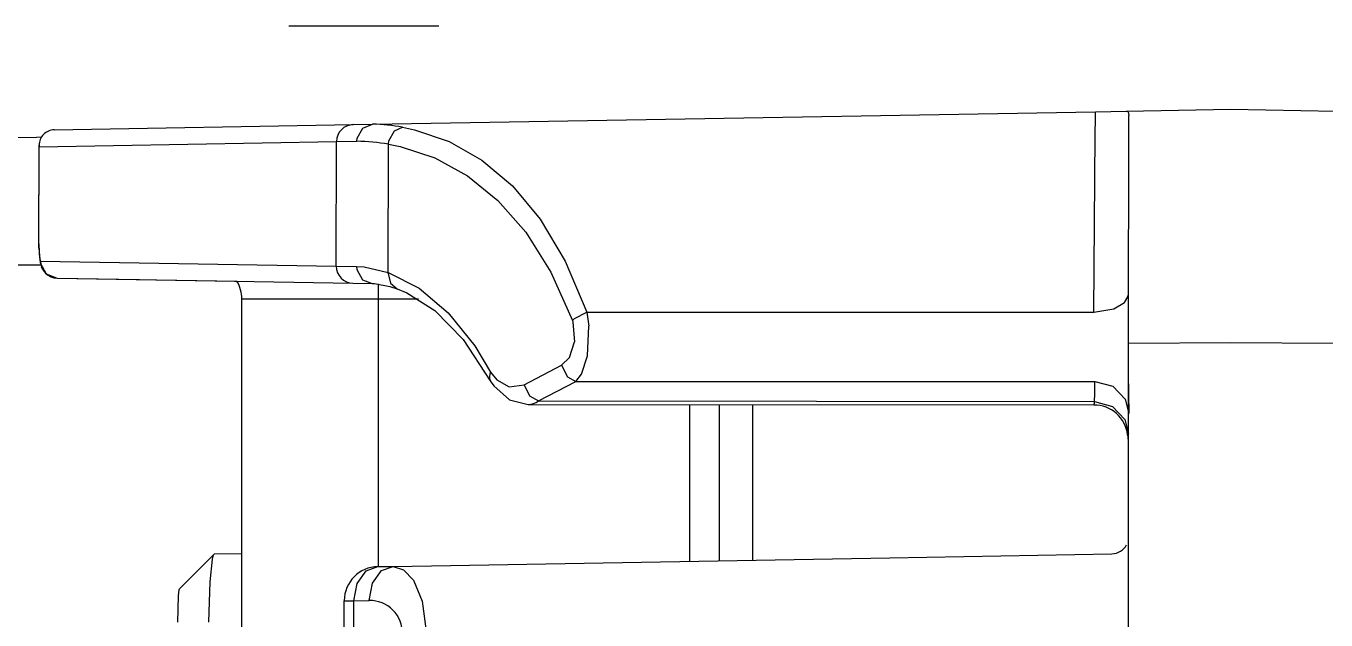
# Model space of a CAD drawing. Header units: centimetres. Extents: x 470464 to 524273, y 49611 to 59074.
# Drawn here: x 504123.639 to 504125.545, y 50531.899 to 50532.77 of the extents above; entities that cross this region are included whole.
import ezdxf

# ---------------------------------------------------------------- set-up
doc = ezdxf.new("R2010")
doc.units = ezdxf.units.CM
doc.header["$MEASUREMENT"] = 0
doc.linetypes.add('SOLID', pattern=[0])
doc.layers.add('vinç', color=7, linetype='Continuous')

# ---------------------------------------------------------------- blocks, each defined once
blk = doc.blocks.new('yguygyukfyukgjkhkjh')
at = {"color": 2, "linetype": 'SOLID'}
for p, q in [((416699.5988, 68822.8235), (416699.8188, 68822.8235)), ((416699.8088, 68822.8235), (416699.8188, 68822.8235)), ((416699.7216, 68822.6794), (416700.7812, 68822.6979)), ((416700.7812, 68822.6979), (416700.8265, 68822.6987)), ((416700.7812, 68822.6969), (416700.7813, 68822.6975)), ((416700.7812, 68822.694), (416700.7812, 68822.6969)), ((416700.7813, 68822.6975), (416700.7813, 68822.6978)), ((416700.8265, 68822.6987), (416700.98, 68822.7014)), ((416700.8265, 68822.6988), (416700.8278, 68822.6986)), ((416700.8278, 68822.6986), (416700.8287, 68822.6981)), ((416700.8287, 68822.6981), (416700.8294, 68822.6972)), ((416700.8294, 68822.6972), (416700.8298, 68822.6959)), ((416700.8298, 68822.6959), (416700.8301, 68822.6923)), ((416700.98, 68822.7014), (416701.1339, 68822.6987)), ((416699.2547, 68822.6713), (416699.693, 68822.6789)), ((416699.693, 68822.6789), (416699.7216, 68822.6794)), ((416699.7072, 68822.6738), (416699.7216, 68822.6794)), ((416700.7807, 68822.6641), (416700.7812, 68822.6891)), ((416700.7812, 68822.6891), (416700.7812, 68822.694)), ((416700.83, 68822.3588), (416700.8301, 68822.6923)), ((416699.0806, 68822.6582), (416699.2286, 68822.6608)), ((416699.2286, 68822.6608), (416699.236, 68822.661)), ((416699.6986, 68822.6545), (416699.699, 68822.6589)), ((416699.699, 68822.6589), (416699.7072, 68822.6738)), ((416699.7455, 68822.6552), (416699.7537, 68822.6697)), ((416699.7537, 68822.6697), (416699.7655, 68822.675)), ((416699.7655, 68822.675), (416699.7828, 68822.6715)), ((416699.7828, 68822.6715), (416699.8337, 68822.6541)), ((416700.7791, 68822.4042), (416700.7807, 68822.6641)), ((416699.2323, 68822.5042), (416699.2326, 68822.6488)), ((416699.2324, 68822.5042), (416699.2327, 68822.6464)), ((416699.2324, 68822.5042), (416699.2327, 68822.6464)), ((416699.2326, 68822.6488), (416699.2327, 68822.6464)), ((416699.2327, 68822.6464), (416699.6686, 68822.654)), ((416699.6683, 68822.4716), (416699.6686, 68822.654)), ((416699.6686, 68822.654), (416699.6986, 68822.6545)), ((416699.7445, 68822.4622), (416699.7448, 68822.6502)), ((416699.7448, 68822.6502), (416699.7455, 68822.6552)), ((416699.7448, 68822.6502), (416699.7621, 68822.6468)), ((416699.7621, 68822.6468), (416699.8129, 68822.6301)), ((416699.8337, 68822.6541), (416699.8818, 68822.6267)), ((416699.8129, 68822.6301), (416699.8609, 68822.6038)), ((416699.8818, 68822.6267), (416699.9265, 68822.5891)), ((416699.8609, 68822.6038), (416699.9054, 68822.5678)), ((416699.9265, 68822.5891), (416699.9674, 68822.5404)), ((416699.9054, 68822.5678), (416699.9462, 68822.5214)), ((416699.9674, 68822.5404), (416700.004, 68822.4789)), ((416699.2323, 68822.5042), (416699.2323, 68822.498)), ((416699.2323, 68822.5042), (416699.2324, 68822.5042)), ((416699.2324, 68822.5042), (416699.2324, 68822.5045)), ((416699.2324, 68822.5042), (416699.2324, 68822.5045)), ((416699.2324, 68822.5039), (416699.2324, 68822.5042)), ((416699.2324, 68822.5039), (416699.2324, 68822.5042)), ((416699.2324, 68822.5036), (416699.2324, 68822.5039)), ((416699.2324, 68822.5036), (416699.2324, 68822.5039)), ((416699.9462, 68822.5214), (416699.9829, 68822.463)), ((416699.2323, 68822.498), (416699.2341, 68822.4766)), ((416699.2324, 68822.5033), (416699.2324, 68822.5036)), ((416699.2324, 68822.5033), (416699.2324, 68822.5036)), ((416699.2324, 68822.503), (416699.2324, 68822.5033)), ((416699.2324, 68822.503), (416699.2324, 68822.5033)), ((416699.2324, 68822.5027), (416699.2324, 68822.503)), ((416699.2324, 68822.5027), (416699.2324, 68822.503)), ((416699.2324, 68822.5024), (416699.2324, 68822.5027)), ((416699.2324, 68822.5024), (416699.2324, 68822.5027)), ((416699.2324, 68822.5021), (416699.2324, 68822.5024)), ((416699.2324, 68822.5021), (416699.2324, 68822.5024)), ((416699.2324, 68822.5021), (416699.2324, 68822.5017)), ((416699.2324, 68822.5021), (416699.2324, 68822.5017)), ((416699.2324, 68822.5014), (416699.2324, 68822.5017)), ((416699.2324, 68822.5014), (416699.2324, 68822.5017)), ((416699.2324, 68822.5011), (416699.2324, 68822.5014)), ((416699.2324, 68822.5011), (416699.2324, 68822.5014)), ((416699.2324, 68822.5011), (416699.2324, 68822.5008)), ((416699.2324, 68822.5011), (416699.2324, 68822.5008)), ((416699.2324, 68822.5005), (416699.2324, 68822.5008)), ((416699.2324, 68822.5005), (416699.2324, 68822.5008)), ((416699.2324, 68822.5002), (416699.2324, 68822.5005)), ((416699.2324, 68822.5002), (416699.2324, 68822.5005)), ((416699.2324, 68822.5002), (416699.2324, 68822.4999)), ((416699.2324, 68822.5002), (416699.2324, 68822.4999)), ((416699.2324, 68822.4996), (416699.2324, 68822.4999)), ((416699.2324, 68822.4996), (416699.2324, 68822.4999)), ((416699.2324, 68822.4996), (416699.2324, 68822.4993)), ((416699.2324, 68822.4996), (416699.2324, 68822.4993)), ((416699.2324, 68822.499), (416699.2324, 68822.4993)), ((416699.2324, 68822.499), (416699.2324, 68822.4993)), ((416699.2324, 68822.499), (416699.2324, 68822.4987)), ((416699.2324, 68822.499), (416699.2324, 68822.4987)), ((416699.2324, 68822.4984), (416699.2324, 68822.4987)), ((416699.2324, 68822.4984), (416699.2324, 68822.4987)), ((416699.2324, 68822.4984), (416699.2324, 68822.4981)), ((416699.2324, 68822.4984), (416699.2324, 68822.4981)), ((416699.2324, 68822.4981), (416699.2325, 68822.4978)), ((416699.2324, 68822.4981), (416699.2325, 68822.4978)), ((416699.2325, 68822.4978), (416699.2325, 68822.4975)), ((416699.2325, 68822.4978), (416699.2325, 68822.4975)), ((416699.2325, 68822.4972), (416699.2325, 68822.4975)), ((416699.2325, 68822.4972), (416699.2325, 68822.4975)), ((416699.2325, 68822.4972), (416699.2325, 68822.4969)), ((416699.2325, 68822.4972), (416699.2325, 68822.4969)), ((416699.2325, 68822.4969), (416699.2325, 68822.4966)), ((416699.2325, 68822.4969), (416699.2325, 68822.4966)), ((416699.2325, 68822.4966), (416699.2325, 68822.4963)), ((416699.2325, 68822.4966), (416699.2325, 68822.4963)), ((416699.2325, 68822.4963), (416699.2325, 68822.496)), ((416699.2325, 68822.4963), (416699.2325, 68822.496)), ((416699.2325, 68822.496), (416699.2325, 68822.4957)), ((416699.2325, 68822.496), (416699.2325, 68822.4957)), ((416699.2325, 68822.4957), (416699.2325, 68822.4954)), ((416699.2325, 68822.4957), (416699.2325, 68822.4954)), ((416699.2325, 68822.4954), (416699.2325, 68822.4951)), ((416699.2325, 68822.4954), (416699.2325, 68822.4951)), ((416699.2325, 68822.4951), (416699.2325, 68822.4948)), ((416699.2325, 68822.4951), (416699.2325, 68822.4948)), ((416699.2325, 68822.4948), (416699.2326, 68822.4946)), ((416699.2325, 68822.4948), (416699.2326, 68822.4946)), ((416699.2326, 68822.4946), (416699.2326, 68822.4943)), ((416699.2326, 68822.4946), (416699.2326, 68822.4943)), ((416699.2326, 68822.4943), (416699.2326, 68822.494)), ((416699.2326, 68822.4943), (416699.2326, 68822.494)), ((416699.2326, 68822.494), (416699.2326, 68822.4937)), ((416699.2326, 68822.494), (416699.2326, 68822.4937)), ((416699.2326, 68822.4937), (416699.2326, 68822.4934)), ((416699.2326, 68822.4937), (416699.2326, 68822.4934)), ((416699.2326, 68822.4934), (416699.2326, 68822.4931)), ((416699.2326, 68822.4934), (416699.2326, 68822.4931)), ((416699.2326, 68822.4931), (416699.2326, 68822.4929)), ((416699.2326, 68822.4931), (416699.2326, 68822.4929)), ((416699.2326, 68822.4929), (416699.2326, 68822.4926)), ((416699.2326, 68822.4929), (416699.2326, 68822.4926)), ((416699.2326, 68822.4926), (416699.2327, 68822.4923)), ((416699.2326, 68822.4926), (416699.2327, 68822.4923)), ((416699.2327, 68822.4923), (416699.2327, 68822.4921)), ((416699.2327, 68822.4923), (416699.2327, 68822.4921)), ((416699.2327, 68822.4921), (416699.2327, 68822.4918)), ((416699.2327, 68822.4921), (416699.2327, 68822.4918)), ((416699.2327, 68822.4918), (416699.2327, 68822.4915)), ((416699.2327, 68822.4918), (416699.2327, 68822.4915)), ((416699.2327, 68822.4915), (416699.2327, 68822.4912)), ((416699.2327, 68822.4915), (416699.2327, 68822.4912)), ((416699.2327, 68822.4912), (416699.2327, 68822.491)), ((416699.2327, 68822.4912), (416699.2327, 68822.491)), ((416699.2327, 68822.491), (416699.2327, 68822.4907)), ((416699.2327, 68822.491), (416699.2327, 68822.4907)), ((416699.2327, 68822.4907), (416699.2328, 68822.4905)), ((416699.2327, 68822.4907), (416699.2328, 68822.4905)), ((416699.2328, 68822.4905), (416699.2328, 68822.4902)), ((416699.2328, 68822.4905), (416699.2328, 68822.4902)), ((416699.2328, 68822.4902), (416699.2328, 68822.4899)), ((416699.2328, 68822.4902), (416699.2328, 68822.4899)), ((416699.2328, 68822.4899), (416699.2328, 68822.4897)), ((416699.2328, 68822.4899), (416699.2328, 68822.4897)), ((416699.2328, 68822.4897), (416699.2328, 68822.4894)), ((416699.2328, 68822.4897), (416699.2328, 68822.4894)), ((416699.2328, 68822.4894), (416699.2328, 68822.4892)), ((416699.2328, 68822.4894), (416699.2328, 68822.4892)), ((416699.2328, 68822.4892), (416699.2329, 68822.4889)), ((416699.2328, 68822.4892), (416699.2329, 68822.4889)), ((416699.2329, 68822.4889), (416699.2329, 68822.4887)), ((416699.2329, 68822.4889), (416699.2329, 68822.4887)), ((416699.2329, 68822.4887), (416699.2329, 68822.4885)), ((416699.2329, 68822.4887), (416699.2329, 68822.4885)), ((416699.2329, 68822.4885), (416699.2329, 68822.4882)), ((416699.2329, 68822.4885), (416699.2329, 68822.4882)), ((416699.2329, 68822.4882), (416699.2329, 68822.488)), ((416699.2329, 68822.4882), (416699.2329, 68822.488)), ((416699.2329, 68822.488), (416699.233, 68822.4877)), ((416699.2329, 68822.488), (416699.233, 68822.4877)), ((416699.233, 68822.4877), (416699.233, 68822.4875)), ((416699.233, 68822.4877), (416699.233, 68822.4875)), ((416699.233, 68822.4875), (416699.233, 68822.4873)), ((416699.233, 68822.4875), (416699.233, 68822.4873)), ((416699.233, 68822.4873), (416699.233, 68822.4871)), ((416699.233, 68822.4873), (416699.233, 68822.4871)), ((416699.233, 68822.4871), (416699.233, 68822.4868)), ((416699.233, 68822.4871), (416699.233, 68822.4868)), ((416699.233, 68822.4868), (416699.2331, 68822.4866)), ((416699.233, 68822.4868), (416699.2331, 68822.4866)), ((416699.2331, 68822.4866), (416699.2331, 68822.4864)), ((416699.2331, 68822.4866), (416699.2331, 68822.4864)), ((416699.2331, 68822.4864), (416699.2331, 68822.4862)), ((416699.2331, 68822.4864), (416699.2331, 68822.4862)), ((416699.2331, 68822.4862), (416699.2331, 68822.486)), ((416699.2331, 68822.4862), (416699.2331, 68822.486)), ((416699.2331, 68822.486), (416699.2331, 68822.4857)), ((416699.2331, 68822.486), (416699.2331, 68822.4857)), ((416699.2331, 68822.4857), (416699.2332, 68822.4855)), ((416699.2331, 68822.4857), (416699.2332, 68822.4855)), ((416699.2332, 68822.4855), (416699.2332, 68822.4853)), ((416699.2332, 68822.4855), (416699.2332, 68822.4853)), ((416699.2332, 68822.4853), (416699.2332, 68822.4851)), ((416699.2332, 68822.4853), (416699.2332, 68822.4851)), ((416699.2332, 68822.4851), (416699.2332, 68822.4849)), ((416699.2332, 68822.4851), (416699.2332, 68822.4849)), ((416699.2332, 68822.4849), (416699.2333, 68822.4847)), ((416699.2332, 68822.4849), (416699.2333, 68822.4847)), ((416699.0801, 68822.4735), (416699.2281, 68822.4735)), ((416699.2281, 68822.4735), (416699.2349, 68822.4735)), ((416699.2281, 68822.4735), (416699.2349, 68822.4735)), ((416699.2333, 68822.4847), (416699.2333, 68822.4845)), ((416699.2333, 68822.4847), (416699.2333, 68822.4845)), ((416699.2333, 68822.4845), (416699.2333, 68822.4844)), ((416699.2333, 68822.4845), (416699.2333, 68822.4844)), ((416699.2333, 68822.4844), (416699.2333, 68822.4842)), ((416699.2333, 68822.4844), (416699.2333, 68822.4842)), ((416699.2333, 68822.4842), (416699.2334, 68822.484)), ((416699.2333, 68822.4842), (416699.2334, 68822.484)), ((416699.2334, 68822.484), (416699.2334, 68822.4838)), ((416699.2334, 68822.484), (416699.2334, 68822.4838)), ((416699.2334, 68822.4838), (416699.2334, 68822.4836)), ((416699.2334, 68822.4838), (416699.2334, 68822.4836)), ((416699.2334, 68822.4836), (416699.2334, 68822.4834)), ((416699.2334, 68822.4836), (416699.2334, 68822.4834)), ((416699.2334, 68822.4834), (416699.2335, 68822.4833)), ((416699.2334, 68822.4834), (416699.2335, 68822.4833)), ((416699.2335, 68822.4833), (416699.2335, 68822.4831)), ((416699.2335, 68822.4833), (416699.2335, 68822.4831)), ((416699.2335, 68822.4831), (416699.2335, 68822.4829)), ((416699.2335, 68822.4831), (416699.2335, 68822.4829)), ((416699.2335, 68822.4829), (416699.2335, 68822.4828)), ((416699.2335, 68822.4829), (416699.2335, 68822.4828)), ((416699.2335, 68822.4828), (416699.2336, 68822.4826)), ((416699.2335, 68822.4828), (416699.2336, 68822.4826)), ((416699.2336, 68822.4826), (416699.2336, 68822.4825)), ((416699.2336, 68822.4826), (416699.2336, 68822.4825)), ((416699.2336, 68822.4825), (416699.2336, 68822.4823)), ((416699.2336, 68822.4825), (416699.2336, 68822.4823)), ((416699.2336, 68822.4823), (416699.2336, 68822.4822)), ((416699.2336, 68822.4823), (416699.2336, 68822.4822)), ((416699.2336, 68822.4822), (416699.2337, 68822.482)), ((416699.2336, 68822.4822), (416699.2337, 68822.482)), ((416699.2337, 68822.482), (416699.2337, 68822.4819)), ((416699.2337, 68822.482), (416699.2337, 68822.4819)), ((416699.2337, 68822.4819), (416699.2337, 68822.4817)), ((416699.2337, 68822.4819), (416699.2337, 68822.4817)), ((416699.2337, 68822.4817), (416699.2337, 68822.4816)), ((416699.2337, 68822.4817), (416699.2337, 68822.4816)), ((416699.2337, 68822.4816), (416699.2338, 68822.4815)), ((416699.2337, 68822.4816), (416699.2338, 68822.4815)), ((416699.2338, 68822.4815), (416699.2338, 68822.4813)), ((416699.2338, 68822.4815), (416699.2338, 68822.4813)), ((416699.2338, 68822.4813), (416699.2338, 68822.4812)), ((416699.2338, 68822.4813), (416699.2338, 68822.4812)), ((416699.2338, 68822.4812), (416699.2339, 68822.4811)), ((416699.2338, 68822.4812), (416699.2339, 68822.4811)), ((416699.2339, 68822.4811), (416699.2339, 68822.481)), ((416699.2339, 68822.4811), (416699.2339, 68822.481)), ((416699.2339, 68822.481), (416699.2339, 68822.4809)), ((416699.2339, 68822.481), (416699.2339, 68822.4809)), ((416699.2339, 68822.4809), (416699.2339, 68822.4807)), ((416699.2339, 68822.4809), (416699.2339, 68822.4807)), ((416699.2339, 68822.4807), (416699.234, 68822.4806)), ((416699.2339, 68822.4807), (416699.234, 68822.4806)), ((416699.234, 68822.4806), (416699.234, 68822.4805)), ((416699.234, 68822.4806), (416699.234, 68822.4805)), ((416699.234, 68822.4805), (416699.234, 68822.4804)), ((416699.234, 68822.4805), (416699.234, 68822.4804)), ((416699.234, 68822.4804), (416699.2341, 68822.4803)), ((416699.234, 68822.4804), (416699.2341, 68822.4803)), ((416699.2341, 68822.4803), (416699.2341, 68822.4802)), ((416699.2341, 68822.4803), (416699.2341, 68822.4802)), ((416699.2341, 68822.4802), (416699.2341, 68822.4801)), ((416699.2341, 68822.4802), (416699.2341, 68822.4801)), ((416699.2341, 68822.4801), (416699.2342, 68822.48)), ((416699.2341, 68822.4801), (416699.2342, 68822.48)), ((416699.2341, 68822.4766), (416699.2429, 68822.4604)), ((416699.2342, 68822.48), (416699.2342, 68822.4799)), ((416699.2342, 68822.48), (416699.2342, 68822.4799)), ((416699.2342, 68822.4799), (416699.2342, 68822.4798)), ((416699.2342, 68822.4799), (416699.2342, 68822.4798)), ((416699.2343, 68822.4798), (416699.2343, 68822.4797)), ((416699.2343, 68822.4798), (416699.2343, 68822.4797)), ((416699.2343, 68822.4797), (416699.2343, 68822.4796)), ((416699.2343, 68822.4797), (416699.2343, 68822.4796)), ((416699.2343, 68822.4796), (416699.2344, 68822.4795)), ((416699.2343, 68822.4796), (416699.2344, 68822.4795)), ((416699.2344, 68822.4795), (416699.2344, 68822.4794)), ((416699.2344, 68822.4795), (416699.2344, 68822.4794)), ((416699.2345, 68822.4794), (416699.2345, 68822.4793)), ((416699.2345, 68822.4794), (416699.2345, 68822.4793)), ((416699.2346, 68822.4793), (416699.2346, 68822.4792)), ((416699.2346, 68822.4793), (416699.2346, 68822.4792)), ((416699.2346, 68822.4792), (416699.2348, 68822.4791)), ((416699.2347, 68822.4792), (416699.2348, 68822.4791)), ((416699.2348, 68822.4791), (416699.6683, 68822.4716)), ((416699.6683, 68822.4716), (416699.6982, 68822.4711)), ((416699.6982, 68822.4711), (416699.6986, 68822.4667)), ((416699.6982, 68822.4711), (416699.7094, 68822.4706)), ((416699.6986, 68822.4667), (416699.7068, 68822.4517)), ((416699.7094, 68822.4706), (416699.7445, 68822.4622)), ((416700.004, 68822.4789), (416700.0355, 68822.4042)), ((416699.2429, 68822.4604), (416699.2592, 68822.4541)), ((416699.2592, 68822.4541), (416699.38, 68822.452)), ((416699.2592, 68822.4541), (416699.6927, 68822.4465)), ((416699.2592, 68822.4541), (416699.5227, 68822.4495)), ((416699.7068, 68822.4517), (416699.7211, 68822.446)), ((416699.7444, 68822.4609), (416699.7445, 68822.4622)), ((416699.7444, 68822.4609), (416699.7478, 68822.4464)), ((416699.7445, 68822.4622), (416699.7898, 68822.4393)), ((416699.9829, 68822.463), (416700.0145, 68822.3917)), ((416699.6927, 68822.4465), (416699.7213, 68822.446)), ((416699.7211, 68822.446), (416699.7246, 68822.4461)), ((416699.7213, 68822.446), (416699.7245, 68822.446)), ((416699.7245, 68822.4461), (416699.747, 68822.4418)), ((416699.73, 68822.4235), (416699.73, 68822.4456)), ((416699.747, 68822.4418), (416699.7574, 68822.4385)), ((416699.7478, 68822.4464), (416699.7574, 68822.4385)), ((416699.7574, 68822.4385), (416699.7717, 68822.4327)), ((416699.7717, 68822.4327), (416699.813, 68822.4066)), ((416699.7898, 68822.4393), (416699.8325, 68822.4031)), ((416700.8289, 68822.4267), (416700.8291, 68822.4289)), ((416699.53, 68822.4235), (416699.73, 68822.4235)), ((416699.53, 68821.1213), (416699.53, 68822.4235)), ((416699.73, 68822.4235), (416699.789, 68822.4235)), ((416699.73, 68822.0313), (416699.73, 68822.4235)), ((416700.7791, 68822.4042), (416700.8083, 68822.4089)), ((416700.8083, 68822.4089), (416700.824, 68822.4181)), ((416700.824, 68822.4181), (416700.8289, 68822.4267)), ((416699.813, 68822.4066), (416699.8544, 68822.3642)), ((416699.8325, 68822.4031), (416699.8713, 68822.3547)), ((416700.0145, 68822.3917), (416700.0177, 68822.395)), ((416700.0145, 68822.3917), (416700.0153, 68822.3894)), ((416700.0177, 68822.395), (416700.0355, 68822.4042)), ((416700.0355, 68822.4042), (416700.0387, 68822.3838)), ((416700.0355, 68822.4042), (416700.7791, 68822.4042)), ((416700.0153, 68822.3894), (416700.0177, 68822.3606)), ((416700.0368, 68822.3403), (416700.0387, 68822.3838)), ((416699.8544, 68822.3642), (416699.894, 68822.3037)), ((416699.8713, 68822.3547), (416699.8946, 68822.3163)), ((416700.0101, 68822.3378), (416700.0177, 68822.3606)), ((416700.83, 68822.3588), (416700.98, 68822.3596)), ((416700.83, 68819.4758), (416700.83, 68822.3588)), ((416700.98, 68822.3596), (416701.13, 68822.3588)), ((416699.9986, 68822.3264), (416700.0101, 68822.3378)), ((416700.0279, 68822.3133), (416700.0368, 68822.3403)), ((416699.8946, 68822.3163), (416699.9037, 68822.305)), ((416699.9437, 68822.2978), (416699.9986, 68822.3264)), ((416699.9986, 68822.3264), (416700.0072, 68822.3095)), ((416700.0197, 68822.3027), (416700.0279, 68822.3133)), ((416700.8294, 68822.3141), (416700.8304, 68822.2556)), ((416699.8939, 68822.304), (416699.8942, 68822.3035)), ((416699.8941, 68822.3037), (416699.8992, 68822.2962)), ((416699.8992, 68822.2962), (416699.9224, 68822.2759)), ((416699.9037, 68822.305), (416699.922, 68822.2947)), ((416699.922, 68822.2947), (416699.9437, 68822.2978)), ((416699.9437, 68822.2978), (416699.9516, 68822.2816)), ((416699.9648, 68822.2741), (416700.0197, 68822.3027)), ((416700.0072, 68822.3095), (416700.0197, 68822.3027)), ((416700.0197, 68822.3027), (416700.7804, 68822.3027)), ((416700.7804, 68822.3027), (416700.8066, 68822.2957)), ((416700.8066, 68822.2957), (416700.825, 68822.2767)), ((416699.9224, 68822.2759), (416699.9496, 68822.2689)), ((416699.9516, 68822.2816), (416699.9648, 68822.2741)), ((416700.825, 68822.2767), (416700.8304, 68822.2556)), ((416699.9496, 68822.2689), (416700.7792, 68822.2682)), ((416699.9648, 68822.2741), (416700.7799, 68822.2733)), ((416700.1869, 68822.0393), (416700.1869, 68822.2687)), ((416700.23, 68822.0401), (416700.23, 68822.2687)), ((416700.23, 68822.0401), (416700.23, 68822.2687)), ((416700.2792, 68822.0409), (416700.2792, 68822.2686)), ((416700.7799, 68822.2733), (416700.8062, 68822.2661)), ((416700.8062, 68822.2661), (416700.8246, 68822.2469)), ((416700.8246, 68822.2469), (416700.8299, 68822.2258)), ((416700.8284, 68822.2258), (416700.8288, 68822.2193)), ((416700.8288, 68822.2193), (416700.8291, 68822.218)), ((416700.8291, 68822.218), (416700.8295, 68822.2193)), ((416700.8295, 68822.2193), (416700.8299, 68822.2258)), ((416699.4387, 68821.9989), (416699.4892, 68822.0495)), ((416699.4868, 68822.0421), (416699.4885, 68822.0484)), ((416699.4885, 68822.0484), (416699.4892, 68822.0495)), ((416699.4892, 68822.0495), (416699.4898, 68822.0498)), ((416699.4898, 68822.0498), (416699.53, 68822.0505)), ((416700.48, 68822.0444), (416700.8055, 68822.0501)), ((416699.4833, 68822.0089), (416699.4868, 68822.0421)), ((416699.7123, 68822.0251), (416699.7292, 68822.0313)), ((416699.7292, 68822.0313), (416699.7516, 68822.0317)), ((416699.7348, 68822.0255), (416699.7516, 68822.0317)), ((416699.7515, 68822.0317), (416699.7517, 68822.0317)), ((416699.7515, 68822.0317), (416699.7516, 68822.0317)), ((416699.7516, 68822.0317), (416700.48, 68822.0444)), ((416699.7516, 68822.0317), (416699.767, 68822.0268)), ((416699.4814, 68821.9497), (416699.4833, 68822.0089)), ((416699.6989, 68822.0068), (416699.7123, 68822.0251)), ((416699.7213, 68822.0072), (416699.7348, 68822.0255)), ((416699.767, 68822.0268), (416699.7813, 68822.0114)), ((416699.7813, 68822.0114), (416699.7944, 68821.9805)), ((416699.4372, 68821.9885), (416699.4382, 68821.9975)), ((416699.4382, 68821.9975), (416699.4386, 68821.9987)), ((416699.4386, 68821.9987), (416699.4387, 68821.9989)), ((416699.6941, 68821.9813), (416699.6989, 68822.0068)), ((416699.7165, 68821.9817), (416699.7213, 68822.0072)), ((416699.4361, 68821.9497), (416699.4372, 68821.9885)), ((416699.68, 68821.0604), (416699.68, 68821.9813)), ((416699.68, 68821.9813), (416699.6941, 68821.9813)), ((416699.6941, 68821.9813), (416699.7165, 68821.9817)), ((416699.6941, 68821.0604), (416699.6941, 68821.9813)), ((416699.7944, 68821.9805), (416699.8007, 68821.9326))]:
    blk.add_line(p, q, dxfattribs=at)
for centre, radius, start, end in [((416699.5688, 68822.6635), 0.7, 118.0409, 180), ((416699.5688, 68822.6635), 0.61, 90, 180), ((416699.6936, 68822.654), 0.025, 91.2017, 180.0267), ((416699.7185, 68822.4344), 0.2452, 78.9557, 89.2877), ((416699.2547, 68822.6492), 0.022, 89.9008, 180.9841), ((416699.2547, 68822.6492), 0.022, 89.9008, 180.9841), ((416699.6956, 68822.375), 0.2795, 79.8536, 89.3722), ((416699.2598, 68822.479), 0.025, 179.7361, 268.7969), ((416699.2598, 68822.479), 0.025, 179.7361, 268.7969), ((416699.2598, 68822.4797), 0.0256, 200.4239, 268.6668), ((416699.6933, 68822.4715), 0.025, 179.7775, 268.7972), ((416699.48, 68822.4235), 0.05, 360, 31.351), ((416699.906, 68822.3093), 0.0133, 148.6153, 203.7153), ((416700.3368, 68822.2943), 0.4437, 357.2826, 1.0779), ((416699.949, 68822.2954), 0.0265, 271.2088, 306.4061), ((416700.765, 68822.2726), 0.0149, 342.6452, 2.6656), ((416700.7792, 68822.2184), 0.0497, 7.015, 90.0551), ((416700.805, 68822.0751), 0.025, 271.0093, 332.0841), ((416699.7301, 68821.9813), 0.05, 91.0238, 179.9665), ((416699.7171, 68821.9333), 0.0484, 359.1371, 90.6786)]:
    blk.add_arc(centre, radius, start, end, dxfattribs=at)
blk = doc.blocks.new('DHSETSRDJFDS')
at = {"layer": 'vinç', "color": 2}
blk.add_blockref('yguygyukfyukgjkhkjh', (106, -70), dxfattribs=at)

msp = doc.modelspace()

# ---------------------------------------------------------------- block references
at = {"layer": 'vinç', "color": 0}
msp.add_blockref('DHSETSRDJFDS', (87318.426, -18220.0537), dxfattribs=at)

doc.saveas('drawing.dxf')
